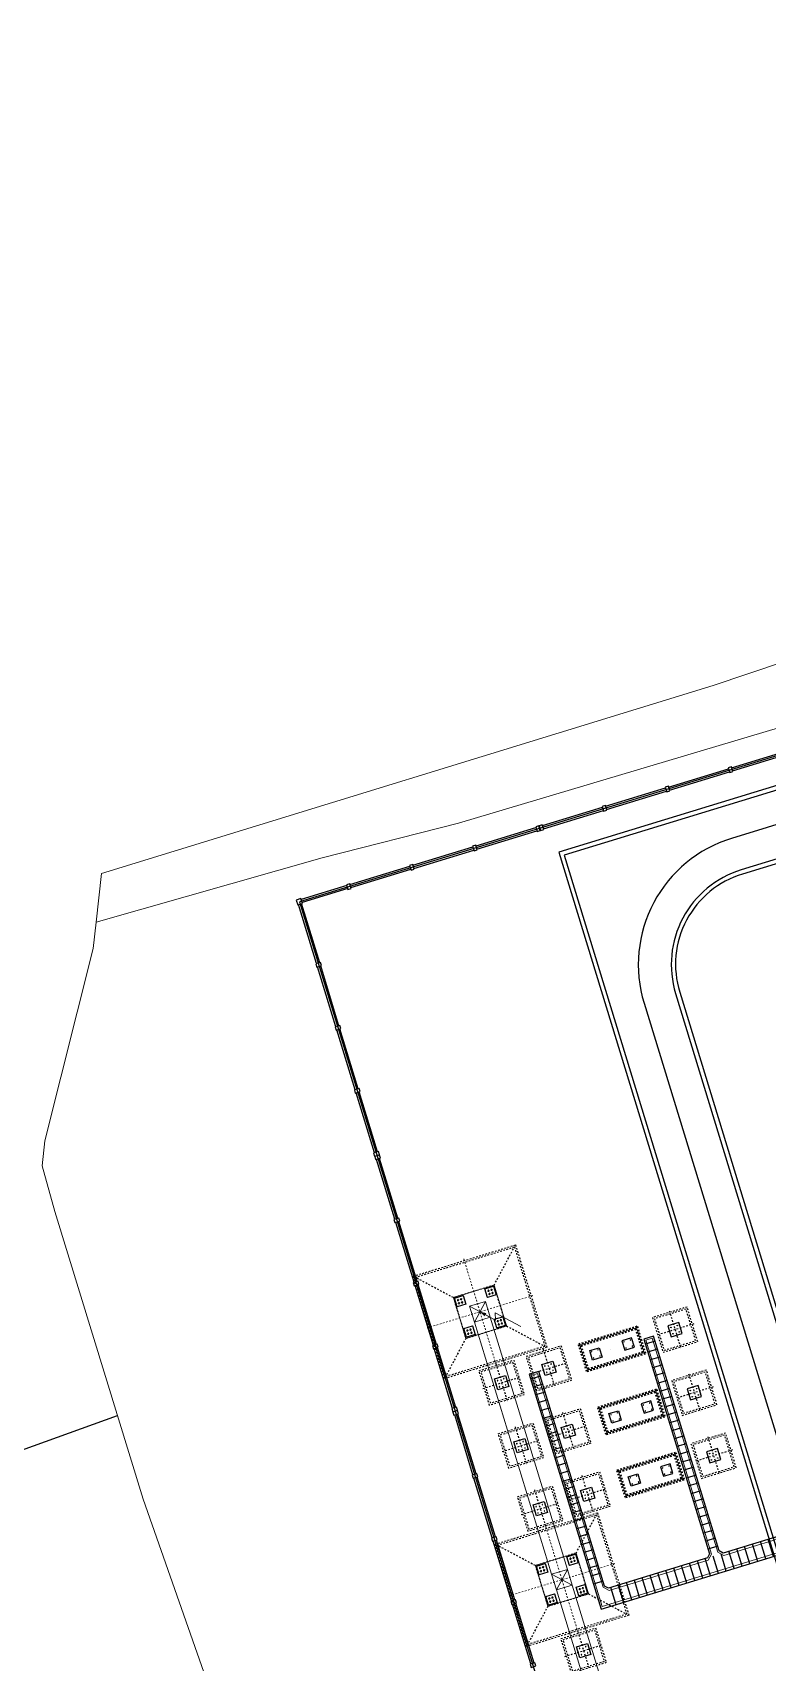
# Model space of a CAD drawing. Header units: inches. Extents: x 543393 to 2689207, y 1841861 to 9121372.
# Drawn here: x 547409.4 to 547454, y 1841939.3 to 1842038.2 of the extents above; entities that cross this region are included whole.
import ezdxf

# ---------------------------------------------------------------- set-up
doc = ezdxf.new("R2010")
doc.units = ezdxf.units.IN
doc.header["$MEASUREMENT"] = 0
for name, pattern in [('02 Xref HH1 MBXD$0$HIDDEN', [0.375, 0.25, -0.125]), ('02 Xref HH1 NDK$0$DASHDOT', [1, 0.5, -0.25, 0, -0.25]), ('02 Xref KB1 MBTB$0$HIDDEN', [0.375, 0.25, -0.125]), ('DASHDOT', [1, 0.5, -0.25, 0, -0.25]), ('HIDDEN', [0.375, 0.25, -0.125])]:
    doc.linetypes.add(name, pattern=pattern)
for name, color, linetype in [('0.TEXT', 7, 'Continuous'), ('02 Xref HT MBXD V2$0$0.DUONG O TO MOI', 4, 'Continuous'), ('02 Xref HT MBXD V2$0$0.MC HH1', 3, 'Continuous'), ('0_Central_Road', 9, 'Continuous'), ('Duong', 4, 'Continuous'), ('Giai doan nay (muong cap)', 9, 'Continuous'), ('LAPMOI', 4, 'Continuous'), ('mongs tb', 4, 'Continuous'), ('NET THAY', 4, 'Continuous'), ('PDF17_MONG', 7, 'Continuous'), ('PDF17_TAM', 8, 'Continuous'), ('XD-Mong TB', 4, 'Continuous')]:
    doc.layers.add(name, color=color, linetype=linetype)
for name, color, linetype, lineweight in [('1_Kim_CS', 1, 'Continuous', 9), ('A-Wall', 3, 'Continuous', 30), ('COT THEP', 7, 'Continuous', 9), ('HTPP-220', 4, 'Continuous', 40), ('Level 30', 7, 'Continuous', 0)]:
    doc.layers.add(name, color=color, linetype=linetype, lineweight=lineweight)

# ---------------------------------------------------------------- blocks, each defined once
blk = doc.blocks.new('HR')
at = {"layer": 'LAPMOI'}
for points in [[(197005, 65096), (197205, 65096), (197205, 65396), (197005, 65396)], [(201005, 65096), (201205, 65096), (201205, 65396), (201005, 65396)]]:
    blk.add_lwpolyline(points, close=True, dxfattribs=at)
for points in [[(197205, 65346), (201005, 65346)], [(197205, 65146), (201005, 65146)]]:
    blk.add_lwpolyline(points, dxfattribs=at)
blk = doc.blocks.new('MT12')
at = {"color": 8, "linetype": '02 Xref KB1 MBTB$0$HIDDEN', "ltscale": 30}
for points in [[(-3250, -3250), (3250, -3250), (3250, 3250), (-3250, 3250)], [(-3150, -3150), (3150, -3150), (3150, 3150), (-3150, 3150)], [(-1291, 1291), (1291, 1291), (1291, -1291), (-1291, -1291)]]:
    blk.add_lwpolyline(points, close=True, dxfattribs=at)
for points in [[(-1291, 1291), (-3150, 3150)], [(1291, 1291), (3150, 3150)], [(-1291, -1291), (-3150, -3150)], [(1291, -1291), (3150, -3150)]]:
    blk.add_lwpolyline(points, dxfattribs=at)
for points in [[(-1241, 691), (-691, 691), (-691, 1241), (-1241, 1241)], [(691, 691), (1241, 691), (1241, 1241), (691, 1241)], [(-1241, -1241), (-691, -1241), (-691, -691), (-1241, -691)], [(691, -1241), (1241, -1241), (1241, -691), (691, -691)]]:
    blk.add_lwpolyline(points, close=True)
at = {"layer": 'PDF17_MONG', "color": 8, "linetype": 'HIDDEN', "lineweight": 25, "ltscale": 5000}
for centre in [(-1068, 1066), (-867, 1066), (864, 1066), (1065, 1066), (-1068, 868), (-867, 868), (864, 868), (1065, 868), (-1068, -866), (-867, -866), (864, -866), (1065, -866), (-1068, -1064), (-867, -1064), (864, -1064), (1065, -1064)]:
    blk.add_circle(centre, 27.8, dxfattribs=at)
at = {"layer": 'PDF17_TAM', "color": 8, "linetype": 'DASHDOT', "lineweight": 18, "ltscale": 20}
for points in [[(0, 3350), (0, -3350)], [(-3350, 0), (3350, 0)]]:
    blk.add_lwpolyline(points, dxfattribs=at)
at = {"layer": 'PDF17_TAM', "color": 8, "linetype": 'HIDDEN', "lineweight": 18, "ltscale": 5000}
for points in [[(-1006, 1065), (-1132, 1065)], [(-1066, 1128), (-1066, 1000)], [(-926, 1065), (-800, 1065)], [(-866, 1128), (-866, 1000)], [(926, 1065), (800, 1065)], [(866, 1128), (866, 1000)], [(1006, 1065), (1132, 1065)], [(1066, 1128), (1066, 1000)], [(-1006, 867), (-1132, 867)], [(-1066, 804), (-1066, 932)], [(-926, 867), (-800, 867)], [(-866, 804), (-866, 932)], [(926, 867), (800, 867)], [(866, 804), (866, 932)], [(1006, 867), (1132, 867)], [(1066, 804), (1066, 932)], [(-1006, -867), (-1132, -867)], [(-1066, -804), (-1066, -932)], [(-926, -867), (-800, -867)], [(-866, -804), (-866, -932)], [(926, -867), (800, -867)], [(866, -804), (866, -932)], [(1006, -867), (1132, -867)], [(1066, -804), (1066, -932)], [(-1006, -1065), (-1132, -1065)], [(-1066, -1128), (-1066, -1000)], [(-926, -1065), (-800, -1065)], [(-866, -1128), (-866, -1000)], [(926, -1065), (800, -1065)], [(866, -1128), (866, -1000)], [(1006, -1065), (1132, -1065)], [(1066, -1128), (1066, -1000)]]:
    blk.add_lwpolyline(points, dxfattribs=at)
blk = doc.blocks.new('Kim_CS222')
at = {"layer": '1_Kim_CS', "color": 0, "linetype": 'ByBlock', "lineweight": -2, "ltscale": 0.5}
for p, q in [((-1050, 1403), (-228, 581)), ((-506, 506), (-228, 581)), ((0, 0), (-506, 506))]:
    blk.add_line(p, q, dxfattribs=at)
blk.add_lwpolyline([(0, 0, 0, 150, 0), (-177, 177, 150, 150, 0)], format="xyseb", dxfattribs=at)
blk = doc.blocks.new('MTB')
at = {"layer": 'mongs tb', "color": 8, "linetype": '02 Xref HH1 MBXD$0$HIDDEN', "ltscale": 30}
for points in [[(-1100, -1100), (1100, -1100), (1100, 1100), (-1100, 1100)], [(-1000, -1000), (1000, -1000), (1000, 1000), (-1000, 1000)]]:
    blk.add_lwpolyline(points, close=True, dxfattribs=at)
at = {"layer": 'mongs tb', "color": 8, "linetype": 'DASHDOT', "ltscale": 10}
for points in [[(0, 1200), (0, -1200)], [(-1200, 0), (1200, 0)]]:
    blk.add_lwpolyline(points, dxfattribs=at)
at = {"layer": 'mongs tb'}
blk.add_lwpolyline([(-350, -350), (350, -350), (350, 350), (-350, 350)], close=True, dxfattribs=at)
for centre in [(-199, 200), (201, 200), (-199, -199), (201, -199)]:
    blk.add_circle(centre, 15.1, dxfattribs=at)
blk = doc.blocks.new('MDCL -3')
at = {"color": 8, "linetype": '02 Xref HH1 MBXD$0$HIDDEN', "ltscale": 20}
for points in [[(1850, -850), (1850, 850), (-1850, 850), (-1850, -850)], [(1750, -750), (1750, 750), (-1750, 750), (-1750, -750)]]:
    blk.add_lwpolyline(points, close=True, dxfattribs=at)
at = {"color": 8, "linetype": '02 Xref HH1 NDK$0$DASHDOT', "ltscale": 10, "const_width": 0.05}
for points in [[(-1025, -962), (-1025, 971)], [(1025, -962), (1025, 971)], [(-2046, 0), (2019, 0)]]:
    blk.add_lwpolyline(points, dxfattribs=at)
at = {"layer": 'mongs tb'}
for points in [[(-725, -300), (-1325, -300), (-1325, 300), (-725, 300)], [(725, -300), (1325, -300), (1325, 300), (725, 300)]]:
    blk.add_lwpolyline(points, close=True, dxfattribs=at)
for centre in [(-1226, 200), (-825, 200), (825, 200), (1226, 200), (-1226, -200), (-825, -200), (825, -200), (1226, -200)]:
    blk.add_circle(centre, 15.4, dxfattribs=at)
blk = doc.blocks.new('X220 NC')
at = {"color": 0, "linetype": 'ByBlock', "lineweight": -2, "ltscale": 4500}
for p, q in [((3752640, -136418), (3751640, -137418)), ((3751640, -136418), (3752640, -137418)), ((3751640, -153418), (3751640, -137418)), ((3752640, -153418), (3752640, -137418)), ((3752640, -153418), (3751640, -154418)), ((3751640, -153418), (3752640, -154418))]:
    blk.add_line(p, q, dxfattribs=at)
for points in [[(3753431, -138209), (3750849, -138209), (3750849, -135627), (3753431, -135627)], [(3750899, -135677), (3751449, -135677), (3751449, -136227), (3750899, -136227)], [(3751640, -137418), (3752640, -137418), (3752640, -136418), (3751640, -136418)], [(3752640, -137418), (3751640, -137418), (3751640, -136418), (3752640, -136418)], [(3753381, -135677), (3752831, -135677), (3752831, -136227), (3753381, -136227)], [(3750899, -138159), (3751449, -138159), (3751449, -137609), (3750899, -137609)], [(3753381, -138159), (3752831, -138159), (3752831, -137609), (3753381, -137609)], [(3753431, -152627), (3750849, -152627), (3750849, -155209), (3753431, -155209)], [(3750899, -152677), (3751449, -152677), (3751449, -153227), (3750899, -153227)], [(3753381, -152677), (3752831, -152677), (3752831, -153227), (3753381, -153227)], [(3751640, -154418), (3752640, -154418), (3752640, -153418), (3751640, -153418)], [(3751640, -153418), (3752640, -153418), (3752640, -154418), (3751640, -154418)], [(3752640, -153418), (3751640, -153418), (3751640, -154418), (3752640, -154418)], [(3750899, -155159), (3751449, -155159), (3751449, -154609), (3750899, -154609)], [(3753381, -155159), (3752831, -155159), (3752831, -154609), (3753381, -154609)]]:
    blk.add_lwpolyline(points, close=True, dxfattribs=at)
blk = doc.blocks.new('NVP')
at = {"layer": 'A-Wall'}
for p, q in [((188793.5, 4774.4), (190193.5, 4774.4)), ((188793.5, 4574.4), (190193.5, 4574.4)), ((191393.5, 4574.4), (194393.5, 4573.5)), ((191393.6, 4774.4), (194393.5, 4773.5)), ((195593.5, 4774.4), (196993.5, 4774.4)), ((195593.5, 4574.4), (196993.5, 4574.4)), ((201293.5, 4774.4), (202293.5, 4774.4)), ((201293.5, 4574.4), (202293.5, 4574.4)), ((203493.5, 4774.4), (207393.5, 4774.4)), ((203493.5, 4574.4), (207393.5, 4574.4)), ((208593.5, 4774.4), (211193.5, 4774.4)), ((208593.5, 4574.4), (211193.5, 4574.4)), ((184493.5, 2774.4), (187583.5, 2774.4)), ((184493.5, 2574.4), (187583.5, 2574.4)), ((188483.5, 2774.4), (188903.5, 2774.4)), ((188483.5, 2574.4), (188903.5, 2574.4)), ((189803.5, 2774.4), (195983.5, 2774.4)), ((189803.5, 2574.4), (195983.5, 2574.4)), ((194403.5, 2774.4), (195983.5, 2774.4)), ((194403.5, 2574.4), (195983.5, 2574.4)), ((198203.5, 2774.4), (204383.5, 2774.4)), ((198203.5, 2574.4), (204383.5, 2574.4)), ((201193.5, 2774.4), (199003.5, 2774.4)), ((201193.5, 2574.4), (199003.5, 2574.4)), ((205283.5, 2774.4), (205393.5, 2774.4)), ((205283.5, 2574.4), (205393.5, 2574.4)), ((205593.5, 2774.4), (205703.5, 2774.4)), ((205593.5, 2574.4), (205703.5, 2574.4)), ((206603.5, 2774.4), (209793.5, 2774.4)), ((206603.5, 2574.4), (209793.5, 2574.4)), ((213793.5, 2774.4), (210793.5, 2774.4)), ((213793.5, 2574.4), (210793.5, 2574.4))]:
    blk.add_line(p, q, dxfattribs=at)
at = {"layer": 'NET THAY'}
for p, q in [((187583.5, 2774.4), (184493.5, 2774.4)), ((187583.5, 2574.4), (184493.5, 2574.4)), ((195983.5, 2774.4), (190603.5, 2774.4)), ((195983.5, 2574.4), (190603.5, 2574.4)), ((197303.5, 2774.4), (196883.5, 2774.4)), ((197303.5, 2574.4), (196883.5, 2574.4)), ((201193.5, 2774.4), (198893.5, 2774.4)), ((201193.5, 2574.4), (198893.5, 2574.4)), ((209793.5, 2774.4), (206603.5, 2774.4)), ((209793.5, 2574.4), (206603.5, 2574.4))]:
    blk.add_line(p, q, dxfattribs=at)
blk = doc.blocks.new('*U222')
at = {"layer": '02 Xref HT MBXD V2$0$0.MC HH1', "color": 8}
blk.add_lwpolyline([(-0.55, 0), (0.55, 0)], dxfattribs=at)
blk = doc.blocks.new('*U223')
at = {"layer": '02 Xref HT MBXD V2$0$0.DUONG O TO MOI', "color": 0, "linetype": 'ByBlock', "lineweight": -2, "transparency": 16777216}
for p in [(0, 46.5), (0, 46), (0, 45.5), (0, 45), (0, 44.5), (0, 44), (0, 43.5), (0, 43), (0, 42.5), (0, 42), (0, 41.5), (0, 41), (0, 40.5), (0, 40), (0, 39.5), (0, 39), (0, 38.5), (0, 38), (0, 37.5), (0, 37), (0, 36.5), (0, 36), (0, 35.5), (0, 35), (0, 34.5), (0, 34), (0, 33.5), (0, 33), (0, 32.5), (0, 32), (0, 31.5), (0, 31), (0, 30.5), (0, 30), (0, 29.5), (0, 29), (0, 28.5), (0, 28), (0, 27.5), (0, 27), (0, 26.5), (0, 26), (0, 25.5), (0, 25), (0, 24.5), (0, 24), (0, 23.5), (0, 23), (0, 22.5), (0, 22), (0, 21.5), (0, 21), (0, 20.5), (0, 20), (0, 19.5), (0, 19), (0, 18.5), (0, 18), (0, 17.5), (0, 17), (0, 16.5), (0, 16), (0, 15.5), (0, 15), (0, 14.5), (0, 14), (0, 13.5), (0, 13), (0, 12.5), (0, 12), (0, 11.5), (0, 11), (0, 10.5), (0, 10), (0, 9.5), (0, 9), (0, 8.5), (0, 8), (0, 7.5), (0, 7), (0, 6.5), (0, 6), (0, 5.5), (0, 5), (0, 4.5), (0, 4), (0, 3.5), (0, 3), (0, 2.5), (0, 2), (0, 1.5), (0, 1), (0, 0.5), (0, 0)]:
    blk.add_blockref('*U222', p, dxfattribs=at)
blk = doc.blocks.new('*U242')
at = {"layer": '02 Xref HT MBXD V2$0$0.MC HH1', "color": 8}
blk.add_lwpolyline([(0, -0.3), (0, 0.3)], dxfattribs=at)
blk = doc.blocks.new('*U243')
at = {"layer": '0.TEXT', "color": 0, "linetype": 'ByBlock', "lineweight": -2, "transparency": 16777216}
for p in [(0, 0), (0.5, 0), (1, 0), (1.5, 0), (2, 0), (2.5, 0), (3, 0), (3.5, 0), (4, 0), (4.5, 0), (5, 0), (5.5, 0), (6, 0), (6.5, 0), (7, 0), (7.5, 0), (8, 0), (8.5, 0), (9, 0), (9.5, 0), (10, 0), (10.5, 0), (11, 0), (11.5, 0), (12, 0), (12.5, 0), (13, 0)]:
    blk.add_blockref('*U242', p, dxfattribs=at)
blk = doc.blocks.new('*U225')
at = {"layer": '02 Xref HT MBXD V2$0$0.MC HH1', "color": 8}
blk.add_lwpolyline([(0, -0.3), (0, 0.3)], dxfattribs=at)
blk = doc.blocks.new('*U226')
at = {"layer": '0.TEXT', "color": 0, "linetype": 'ByBlock', "lineweight": -2, "transparency": 16777216}
for p in [(0, 0), (0.5, 0), (1, 0), (1.5, 0), (2, 0), (2.5, 0), (3, 0), (3.5, 0), (4, 0), (4.5, 0), (5, 0), (5.5, 0), (6, 0), (6.5, 0), (7, 0), (7.5, 0), (8, 0), (8.5, 0), (9, 0), (9.5, 0), (10, 0), (10.5, 0), (11, 0), (11.5, 0), (12, 0), (12.5, 0), (13, 0)]:
    blk.add_blockref('*U225', p, dxfattribs=at)

msp = doc.modelspace()

# ---------------------------------------------------------------- linework, layer by layer
at = {"color": 1}
msp.add_lwpolyline([(545633.622, 1842956.896), (546019.488, 1842750.333), (546741.257, 1842508.189), (546912.295, 1842380.684), (547193.746, 1842170.871), (547287.359, 1841922.395), (547358.875, 1841934.17), (547414.577, 1841954.253)], dxfattribs=at)
at = {"layer": '02 Xref HT MBXD V2$0$0.DUONG O TO MOI', "color": 3}
msp.add_lwpolyline([(547462.493, 1841949.335), (547451.315, 1841945.915), (547451.076, 1841946.042), (547447.09, 1841959.069), (547446.517, 1841958.894), (547450.503, 1841945.867), (547450.376, 1841945.628), (547444.359, 1841943.787), (547444.12, 1841943.914), (547440.134, 1841956.941), (547439.56, 1841956.765), (547443.924, 1841942.503), (547487.698, 1841955.897)], dxfattribs=at)
at = {"layer": '0_Central_Road', "linetype": 'DASHDOT', "ltscale": 1000}
for p, q in [((547486.737, 1841999.958), (547451.834, 1841989.279)), ((547446.525, 1841979.288), (547475.198, 1841885.577))]:
    msp.add_line(p, q, dxfattribs=at)
msp.add_lwpolyline([(547542.108, 1841963.566), (547526.016, 1842016.159), (547425.611, 1841985.438), (547461.305, 1841868.777), (547533.023, 1841890.72)], dxfattribs=at)
msp.add_arc((547454.175, 1841981.629), 8, 107.01231, 197.01231, dxfattribs=at)
at = {"layer": 'Duong', "color": 8}
msp.add_lwpolyline([(547482.24, 1842002.66), (547482.503, 1842001.8, -0.414214), (547482.012, 1842000.876), (547441.362, 1841988.438), (547476.038, 1841875.104), (547531.52, 1841892.08), (547519.74, 1841930.578, -0.414214), (547521.559, 1841934), (547531.37, 1841937.002), (547530.047, 1841941.324), (547520.236, 1841938.322, -0.414214), (547516.815, 1841940.14), (547509.295, 1841964.716, -0.414214), (547512.441, 1841970.635), (547536.883, 1841978.114), (547526.098, 1842013.361), (547513.552, 1842009.522), (547522.213, 1841981.217, -0.414214), (547520.394, 1841977.796), (547511.119, 1841974.958, -0.414214), (547505.199, 1841978.103), (547496.334, 1842007.077)], format="xyb", dxfattribs=at)
at = {"layer": 'Duong'}
msp.add_lwpolyline([(547482.488, 1842002.737), (547482.752, 1842001.876, -0.414214), (547482.088, 1842000.627), (547441.687, 1841988.266), (547476.211, 1841875.429), (547531.195, 1841892.252), (547519.492, 1841930.502, -0.414214), (547521.483, 1841934.248), (547531.045, 1841937.174), (547529.875, 1841940.999), (547520.312, 1841938.073, -0.414214), (547516.566, 1841940.064), (547509.047, 1841964.64, -0.414214), (547512.365, 1841970.884), (547536.558, 1841978.286), (547525.908, 1842013.093), (547513.86, 1842009.407), (547522.461, 1841981.293, -0.414214), (547520.47, 1841977.547), (547511.195, 1841974.709, -0.414214), (547504.951, 1841978.027), (547496.086, 1842007.001)], format="xyb", dxfattribs=at)
msp.add_lwpolyline([(547522.532, 1841900.059), (547493.859, 1841993.771, 0.414214), (547486.366, 1841997.753), (547452.42, 1841987.366, 0.414214), (547448.438, 1841979.874), (547477.11, 1841886.162, 0.414214), (547484.603, 1841882.18), (547518.55, 1841892.566, 0.414214)], format="xyb", close=True, dxfattribs=at)
at = {"layer": 'Duong', "color": 8}
msp.add_lwpolyline([(547486.442, 1841997.504), (547452.496, 1841987.118, 0.414214), (547448.686, 1841979.95), (547477.359, 1841886.238, 0.414214), (547484.527, 1841882.429), (547518.474, 1841892.815, 0.414214), (547522.283, 1841899.983), (547493.61, 1841993.695, 0.414214)], format="xyb", close=True, dxfattribs=at)
at = {"layer": 'Giai doan nay (muong cap)', "color": 8, "linetype": '02 Xref HH1 MBXD$0$HIDDEN', "lineweight": 15, "ltscale": 1000}
msp.add_lwpolyline([(547462.528, 1841949.189), (547451.367, 1841945.774), (547450.993, 1841945.973), (547447.024, 1841958.945), (547446.642, 1841958.828), (547450.61, 1841945.856), (547450.411, 1841945.482), (547444.411, 1841943.646), (547444.036, 1841943.845), (547440.067, 1841956.816), (547439.685, 1841956.699), (547443.975, 1841942.676), (547487.714, 1841956.058)], dxfattribs=at)
at = {"layer": 'LAPMOI'}
for points in [[(547428.488, 1841986.423), (547425.725, 1841985.578)], [(547428.547, 1841986.232), (547425.783, 1841985.387)], [(547426.654, 1841981.679), (547425.557, 1841985.265)], [(547426.845, 1841981.738), (547425.748, 1841985.324)]]:
    msp.add_lwpolyline(points, dxfattribs=at)
msp.add_lwpolyline([(547425.798, 1841985.339), (547425.71, 1841985.626), (547425.423, 1841985.538), (547425.511, 1841985.251)], close=True, dxfattribs=at)
at = {"layer": 'Level 30', "color": 5, "linetype": 'Continuous', "lineweight": 0, "flags": 128}
msp.add_lwpolyline([(547454.99, 1842000), (547450.71, 1841998.55), (547413.61, 1841987.15), (547413.28, 1841984.203), (547426.991, 1841988.095), (547435.266, 1841990.209), (547457.738, 1841996.905)], dxfattribs=at)
at = {"layer": 'Level 30', "color": 5, "lineweight": 0, "flags": 128}
msp.add_lwpolyline([(547413.28, 1841984.203), (547413.1, 1841982.59), (547410.16, 1841970.92), (547410.005, 1841969.414), (547410.775, 1841966.649), (547416.132, 1841949.181), (547425.017, 1841923.869)], dxfattribs=at)

# ---------------------------------------------------------------- block references
at = {"layer": '0.TEXT', "rotation": 107.0123114188912}
for name, p in [('*U243', (547450.699, 1841946.249)), ('*U226', (547443.743, 1841944.121))]:
    msp.add_blockref(name, p, dxfattribs=at)
at = {"layer": '02 Xref HT MBXD V2$0$0.DUONG O TO MOI', "rotation": 107.0123114188912}
msp.add_blockref('*U223', (547489.127, 1841956.909), dxfattribs=at)
at = {"layer": '1_Kim_CS', "xscale": -0.0015, "yscale": 0.0015, "zscale": 0.0015, "rotation": 287.0123114188912}
msp.add_blockref('Kim_CS222', (547436.567, 1841960.555), dxfattribs=at)
at = {"layer": 'A-Wall', "xscale": 0.001, "yscale": 0.001, "zscale": 0.001, "rotation": 107.0123114188912}
msp.add_blockref('NVP', (547571.486, 1841802.521), dxfattribs=at)
at = {"layer": 'COT THEP', "xscale": 0.001, "yscale": 0.001, "zscale": 0.001, "rotation": 17.01231141889117}
for p in [(543808.555, 1840993.692), (543813.529, 1840977.436)]:
    msp.add_blockref('X220 NC', p, dxfattribs=at)
at = {"layer": 'HTPP-220', "yscale": 0.001, "zscale": 0.001}
for name, p, xscale, rotation in [('MTB', (547448.406, 1841959.471), 0.001, 287.0123114188912), ('MDCL -3', (547444.58, 1841958.301), -0.001, 17.01231141889109), ('MTB', (547440.755, 1841957.13), -0.001, 107.0123114188912), ('MTB', (547437.884, 1841956.252), -0.001, 107.0123114188912), ('MTB', (547449.576, 1841955.646), 0.001, 287.0123114188912), ('MDCL -3', (547445.751, 1841954.476), -0.001, 17.01231141889109), ('MTB', (547441.925, 1841953.305), -0.001, 107.0123114188912), ('MTB', (547439.055, 1841952.427), -0.001, 107.0123114188912), ('MTB', (547450.746, 1841951.821), 0.001, 287.0123114188912), ('MDCL -3', (547446.921, 1841950.651), -0.001, 17.01231141889109), ('MTB', (547443.096, 1841949.48), -0.001, 107.0123114188912), ('MTB', (547440.225, 1841948.602), -0.001, 107.0123114188912), ('MTB', (547442.858, 1841939.996), -0.001, 107.0123114188912)]:
    msp.add_blockref(name, p, dxfattribs=dict(at, xscale=xscale, rotation=rotation))
at = {"layer": 'LAPMOI', "xscale": 0.001, "yscale": 0.001, "zscale": 0.001}
for p, rotation in [((547282.383, 1841873.384), 17.01231141889117), ((547278.558, 1841872.213), 17.01231141889117), ((547274.733, 1841871.043), 17.01231141889117), ((547270.908, 1841869.873), 17.01231141889117), ((547266.873, 1841868.638), 17.01231141889117), ((547263.048, 1841867.468), 17.01231141889117), ((547259.223, 1841866.298), 17.01231141889117), ((547548.009, 1841808.398), 107.0123114188912), ((547549.179, 1841804.573), 107.0123114188912), ((547550.35, 1841800.748), 107.0123114188912), ((547551.584, 1841796.712), 107.0123114188912), ((547552.755, 1841792.887), 107.0123114188912), ((547553.925, 1841789.062), 107.0123114188912), ((547555.095, 1841785.237), 107.0123114188912), ((547556.33, 1841781.202), 107.0123114188912), ((547557.5, 1841777.377), 107.0123114188912), ((547558.671, 1841773.552), 107.0123114188912), ((547559.841, 1841769.727), 107.0123114188912)]:
    msp.add_blockref('HR', p, dxfattribs=dict(at, rotation=rotation))
at = {"layer": 'XD-Mong TB', "xscale": -0.001, "yscale": 0.001, "zscale": 0.001, "rotation": 107.0123114188912}
for p in [(547436.568, 1841960.556), (547441.542, 1841944.299)]:
    msp.add_blockref('MT12', p, dxfattribs=at)

doc.saveas('drawing.dxf')
